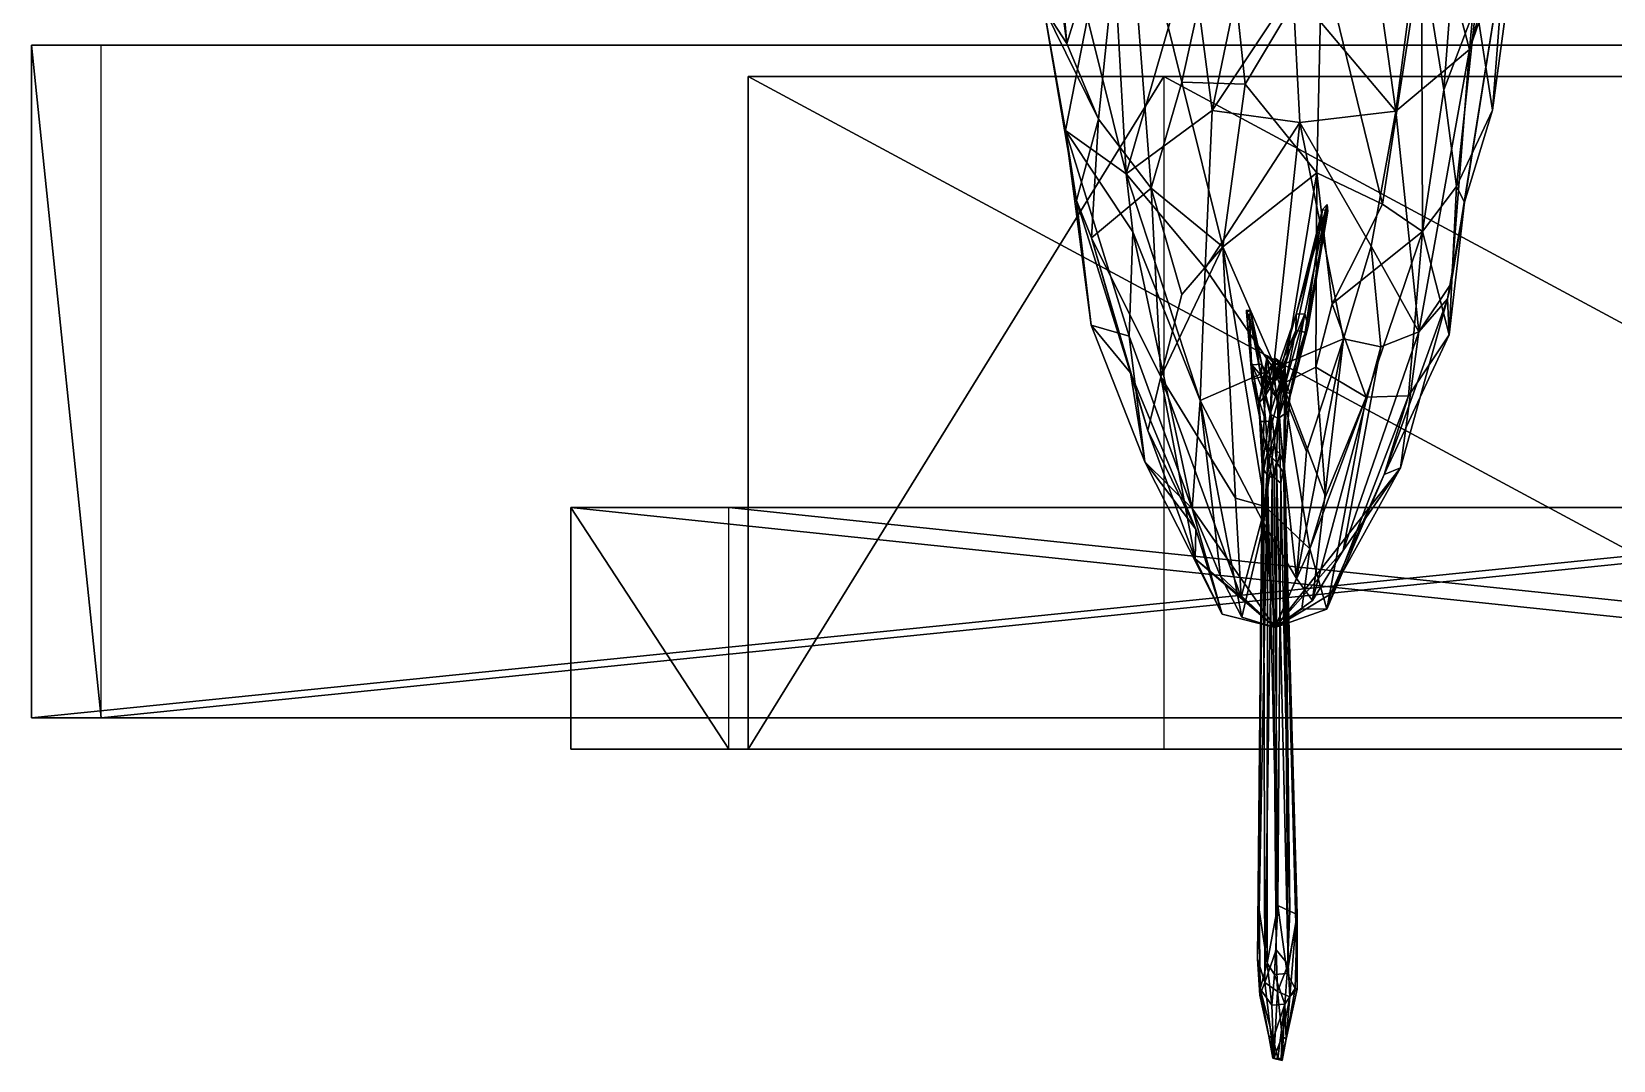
# Model space of a CAD drawing. Extents: x -32.9 to 43.9, y -5.6 to 4.3.
# Drawn here: x 14.844 to 17.373, y -1.884 to -0.239 of the extents above; entities that cross this region are included whole.
import ezdxf

# ---------------------------------------------------------------- set-up
doc = ezdxf.new("R2010")
doc.units = 0
for name, color, linetype in [('Mesh10', 75, 'CONTINUOUS'), ('Mesh18', 75, 'CONTINUOUS'), ('Mesh20', 75, 'CONTINUOUS'), ('Mesh28', 84, 'CONTINUOUS')]:
    doc.layers.add(name, color=color, linetype=linetype)

msp = doc.modelspace()

# ---------------------------------------------------------------- meshes
at = {"layer": 'Mesh10', "color": 75}
mesh = msp.add_polyface(dxfattribs=at)
corners = [(14.955326, -1.336204, -41.41989), (25.568651, -1.336204, -37.551115), (25.457612, -1.336204, -37.246497), (14.844287, -1.336204, -41.115272), (14.955326, -1.336204, -41.41989), (14.844287, -1.336204, -41.115272), (14.844287, -0.260704, -41.115272), (14.955326, -0.260704, -41.41989), (14.844287, -0.260704, -41.115272), (25.457612, -0.260704, -37.246497), (25.568651, -0.260704, -37.551115), (14.955326, -0.260704, -41.41989), (25.568651, -0.260704, -37.551115), (25.457612, -0.260704, -37.246497), (25.457612, -1.336204, -37.246497), (25.568651, -1.336204, -37.551115), (25.568651, -0.260704, -37.551115), (14.955326, -0.260704, -41.41989), (14.955326, -1.336204, -41.41989), (25.568651, -1.336204, -37.551115), (25.457612, -0.260704, -37.246497), (14.844287, -0.260704, -41.115272), (14.844287, -1.336204, -41.115272), (25.457612, -1.336204, -37.246497)]
mesh.append_faces([[corners[k] for k in face] for face in [(2, 1, 3), (0, 3, 1), (5, 4, 6), (7, 6, 4), (8, 11, 10), (10, 9, 8), (13, 12, 14), (15, 14, 12), (17, 16, 18), (19, 18, 16), (22, 21, 20), (23, 22, 20)]], dxfattribs={"color": 75})
at = {"layer": 'Mesh18', "color": 75}
mesh = msp.add_polyface(dxfattribs=at)
corners = [(18.651848, -1.386204, -29.154755), (16.654302, -1.386204, -22.98049), (15.989979, -1.386204, -23.195416), (17.987526, -1.386204, -29.369682), (18.651848, -1.386204, -29.154755), (17.987526, -1.386204, -29.369682), (17.987526, -0.310704, -29.369682), (18.651848, -0.310704, -29.154755), (17.987526, -0.310704, -29.369682), (15.989979, -0.310704, -23.195416), (16.654302, -0.310704, -22.98049), (18.651848, -0.310704, -29.154755), (16.654302, -0.310704, -22.98049), (15.989979, -0.310704, -23.195416), (15.989979, -1.386204, -23.195416), (16.654302, -1.386204, -22.98049), (16.654302, -0.310704, -22.98049), (18.651848, -0.310704, -29.154755), (18.651848, -1.386204, -29.154755), (16.654302, -1.386204, -22.98049), (15.989979, -0.310704, -23.195416), (17.987526, -0.310704, -29.369682), (17.987526, -1.386204, -29.369682), (15.989979, -1.386204, -23.195416)]
mesh.append_faces([[corners[k] for k in face] for face in [(0, 3, 2), (1, 0, 2), (4, 6, 5), (7, 6, 4)]], dxfattribs={"color": 64})
mesh.append_faces([[corners[k] for k in face] for face in [(8, 11, 9), (10, 9, 11), (13, 12, 14), (15, 14, 12), (16, 19, 18), (18, 17, 16), (20, 23, 22), (22, 21, 20)]], dxfattribs={"color": 75})
at = {"layer": 'Mesh20', "color": 75}
mesh = msp.add_polyface(dxfattribs=at)
corners = [(19.651726, -0.999704, -18.268258), (19.400537, -0.999704, -17.49185), (19.400537, -1.386204, -17.49185), (19.651726, -1.386204, -18.268258), (19.651726, -0.999704, -18.268258), (15.959197, -0.999704, -23.100272), (15.959197, -1.386204, -23.100272), (19.651726, -1.386204, -18.268258), (19.400537, -0.999704, -17.49185), (15.70646, -0.999704, -22.31908), (15.70646, -1.386204, -22.31908), (19.400537, -1.386204, -17.49185), (15.70646, -1.386204, -22.31908), (15.959197, -1.386204, -23.100272), (19.651726, -1.386204, -18.268258), (19.400537, -1.386204, -17.49185), (15.70646, -0.999704, -22.31908), (19.400537, -0.999704, -17.49185), (19.651726, -0.999704, -18.268258), (15.959197, -0.999704, -23.100272), (15.959197, -1.386204, -23.100272), (15.70646, -1.386204, -22.31908), (15.70646, -0.999704, -22.31908), (15.959197, -0.999704, -23.100272)]
mesh.append_faces([[corners[k] for k in face] for face in [(1, 0, 2), (3, 2, 0), (6, 5, 7), (4, 7, 5), (10, 9, 11), (8, 11, 9), (12, 14, 13), (15, 14, 12), (16, 19, 18), (18, 17, 16), (21, 20, 22), (23, 22, 20)]], dxfattribs={"color": 75})
at = {"layer": 'Mesh28', "color": 84}
mesh = msp.add_polyface(dxfattribs=at)
corners = [(16.916419, -0.526115, -39.634253), (16.880429, -0.71963, -39.774707), (16.908058, -0.523171, -39.634051), (16.880034, -0.690126, -39.788028), (16.885068, -0.710254, -39.78386), (16.915569, -0.515505, -39.640148), (16.916419, -0.526115, -39.634253), (16.885068, -0.710254, -39.78386), (16.880429, -0.71963, -39.774707), (16.915569, -0.515505, -39.640148), (16.885068, -0.710254, -39.78386), (16.916419, -0.526115, -39.634253), (16.880034, -0.690126, -39.788028), (16.915569, -0.515505, -39.640148), (16.866056, -0.690694, -39.782495), (16.880429, -0.71963, -39.774707), (16.865405, -0.716791, -39.777029), (16.908058, -0.523171, -39.634051), (16.866056, -0.690694, -39.782495), (16.915569, -0.515505, -39.640148), (16.908058, -0.523171, -39.634051), (16.908058, -0.523171, -39.634051), (16.915569, -0.515505, -39.640148), (16.916419, -0.526115, -39.634253), (17.122264, -0.486868, -40.075093), (17.153827, -0.196381, -40.102374), (17.10226, -0.331979, -40.138393), (17.10226, -0.331979, -40.138393), (17.153827, -0.196381, -40.102374), (17.126529, -0.010665, -40.156247), (17.122264, -0.486868, -40.075093), (17.180079, -0.364321, -39.981188), (17.153827, -0.196381, -40.102374), (16.941533, -0.730031, -39.702877), (16.985824, -0.581859, -39.658388), (17.00161, -0.742885, -39.707918), (17.108203, -0.666338, -39.908053), (17.062106, -0.718879, -39.796216), (17.113863, -0.641551, -39.834765), (17.142978, -0.267757, -39.737828), (17.19154, -0.090568, -39.769229), (17.200209, -0.101645, -39.827623), (17.19154, -0.090568, -39.769229), (17.222508, 0.142374, -39.814186), (17.200209, -0.101645, -39.827623), (17.108203, -0.666338, -39.908053), (17.113863, -0.641551, -39.834765), (17.13514, -0.511515, -39.922969), (17.113863, -0.641551, -39.834765), (17.200209, -0.101645, -39.827623), (17.13514, -0.511515, -39.922969), (17.113863, -0.641551, -39.834765), (17.142978, -0.267757, -39.737828), (17.200209, -0.101645, -39.827623), (17.110687, -0.723625, -40.002222), (17.108203, -0.666338, -39.908053), (17.13514, -0.511515, -39.922969), (17.13514, -0.511515, -39.922969), (17.200209, -0.101645, -39.827623), (17.180079, -0.364321, -39.981188), (17.142978, -0.267757, -39.737828), (17.188539, 0.216904, -39.714571), (17.19154, -0.090568, -39.769229), (17.142978, -0.267757, -39.737828), (17.073036, -0.002109, -39.635122), (17.188539, 0.216904, -39.714571), (16.985824, -0.581859, -39.658388), (16.872114, -0.384547, -39.57627), (17.025169, -0.366321, -39.664293), (16.941533, -0.730031, -39.702877), (16.872114, -0.384547, -39.57627), (16.985824, -0.581859, -39.658388), (17.025169, -0.366321, -39.664293), (17.073036, -0.002109, -39.635122), (17.142978, -0.267757, -39.737828), (16.860635, -0.170427, -39.551172), (16.818097, 0.052038, -39.514938), (16.97788, -0.027836, -39.579034), (16.82977, -0.777545, -39.673283), (16.872114, -0.384547, -39.57627), (16.941533, -0.730031, -39.702877), (16.906948, -0.117418, -40.315423), (17.066332, -0.109198, -40.247315), (17.000564, 0.120363, -40.30554), (16.897336, -0.775684, -40.162363), (16.923406, -0.674389, -40.213582), (16.898934, -0.464946, -40.239866), (16.923406, -0.674389, -40.213582), (17.004296, -0.51472, -40.221444), (16.898934, -0.464946, -40.239866), (17.066332, -0.109198, -40.247315), (17.126529, -0.010665, -40.156247), (17.109612, 0.147945, -40.231825), (17.067816, -0.5585, -40.131211), (17.122264, -0.486868, -40.075093), (17.10226, -0.331979, -40.138393), (17.13514, -0.511515, -39.922969), (17.180079, -0.364321, -39.981188), (17.122264, -0.486868, -40.075093), (17.067816, -0.5585, -40.131211), (17.066332, -0.109198, -40.247315), (17.004296, -0.51472, -40.221444), (17.10226, -0.331979, -40.138393), (17.126529, -0.010665, -40.156247), (17.066332, -0.109198, -40.247315), (17.180079, -0.364321, -39.981188), (17.233953, 0.034078, -40.051118), (17.153827, -0.196381, -40.102374), (16.906948, -0.117418, -40.315423), (16.898934, -0.464946, -40.239866), (17.004296, -0.51472, -40.221444), (17.004296, -0.51472, -40.221444), (17.066332, -0.109198, -40.247315), (16.906948, -0.117418, -40.315423), (17.025169, -0.366321, -39.664293), (16.97788, -0.027836, -39.579034), (17.073036, -0.002109, -39.635122), (17.062106, -0.718879, -39.796216), (17.142978, -0.267757, -39.737828), (17.113863, -0.641551, -39.834765), (17.200209, -0.101645, -39.827623), (17.233953, 0.034078, -40.051118), (17.180079, -0.364321, -39.981188), (17.062106, -0.718879, -39.796216), (17.00161, -0.742885, -39.707918), (16.985824, -0.581859, -39.658388), (16.985824, -0.581859, -39.658388), (17.025169, -0.366321, -39.664293), (17.062106, -0.718879, -39.796216), (17.025169, -0.366321, -39.664293), (17.142978, -0.267757, -39.737828), (17.062106, -0.718879, -39.796216), (16.860635, -0.170427, -39.551172), (17.025169, -0.366321, -39.664293), (16.872114, -0.384547, -39.57627), (16.860635, -0.170427, -39.551172), (16.97788, -0.027836, -39.579034), (17.025169, -0.366321, -39.664293), (16.844256, -0.802073, -40.174847), (16.897336, -0.775684, -40.162363), (16.898934, -0.464946, -40.239866), (17.067816, -0.5585, -40.131211), (17.045553, -0.821335, -40.079824), (17.110687, -0.723625, -40.002222), (17.110687, -0.723625, -40.002222), (17.122264, -0.486868, -40.075093), (17.067816, -0.5585, -40.131211), (17.153827, -0.196381, -40.102374), (17.233953, 0.034078, -40.051118), (17.126529, -0.010665, -40.156247), (17.110687, -0.723625, -40.002222), (17.13514, -0.511515, -39.922969), (17.122264, -0.486868, -40.075093), (17.067816, -0.5585, -40.131211), (17.004296, -0.51472, -40.221444), (16.923406, -0.674389, -40.213582), (17.10226, -0.331979, -40.138393), (17.066332, -0.109198, -40.247315), (17.067816, -0.5585, -40.131211), (17.067816, -0.5585, -40.131211), (16.923406, -0.674389, -40.213582), (16.978034, -0.82353, -40.11467), (17.045553, -0.821335, -40.079824), (17.067816, -0.5585, -40.131211), (16.978034, -0.82353, -40.11467)]
mesh.append_faces([[corners[k] for k in face] for face in [(0, 1, 2), (3, 4, 5), (6, 7, 8), (9, 10, 11), (12, 13, 14), (15, 16, 17), (18, 19, 20), (21, 22, 23)]], dxfattribs={"color": 24})
mesh.append_faces([[corners[k] for k in face] for face in [(24, 25, 26), (27, 28, 29), (30, 31, 32), (33, 34, 35), (36, 37, 38), (39, 40, 41), (42, 43, 44), (45, 46, 47), (48, 49, 50), (51, 52, 53), (54, 55, 56), (57, 58, 59), (60, 61, 62), (63, 64, 65), (66, 67, 68), (69, 70, 71), (72, 73, 74), (75, 76, 77), (78, 79, 80), (81, 82, 83), (84, 85, 86), (87, 88, 89), (90, 91, 92), (93, 94, 95), (96, 97, 98), (99, 100, 101), (102, 103, 104), (105, 106, 107), (108, 109, 110), (111, 112, 113), (114, 115, 116), (117, 118, 119), (120, 121, 122), (123, 124, 125), (126, 127, 128), (129, 130, 131), (132, 133, 134), (135, 136, 137), (138, 139, 140), (141, 142, 143), (144, 145, 146), (147, 148, 149), (150, 151, 152), (153, 154, 155), (156, 157, 158), (159, 160, 161), (162, 163, 164)]], dxfattribs={"color": 84})
mesh = msp.add_polyface(dxfattribs=at)
corners = [(16.786808, -0.684202, -40.100039), (16.795038, -0.771804, -40.045104), (16.786744, -0.687425, -40.105137), (16.837978, -0.790192, -39.909841), (16.880034, -0.690126, -39.788028), (16.866056, -0.690694, -39.782495), (16.793149, -0.684922, -40.101758), (16.786808, -0.684202, -40.100039), (16.786744, -0.687425, -40.105137), (16.791524, -0.694625, -40.105014), (16.793149, -0.684922, -40.101758), (16.786744, -0.687425, -40.105137), (16.865405, -0.716791, -39.777029), (16.866056, -0.690694, -39.782495), (16.908058, -0.523171, -39.634051), (16.793149, -0.684922, -40.101758), (16.791524, -0.694625, -40.105014), (16.810037, -0.790887, -40.057335), (16.795892, -0.7951, -40.054529), (16.791524, -0.694625, -40.105014), (16.786744, -0.687425, -40.105137), (16.811322, -0.770758, -40.043388), (16.786808, -0.684202, -40.100039), (16.793149, -0.684922, -40.101758), (16.866056, -0.690694, -39.782495), (16.865405, -0.716791, -39.777029), (16.826597, -0.80534, -39.911826), (16.784688, -0.323095, -40.260514), (16.898934, -0.464946, -40.239866), (16.906948, -0.117418, -40.315423), (16.634272, -0.489102, -40.185625), (16.682985, -0.319859, -40.243191), (16.593031, 0.044589, -40.237683), (16.682985, -0.319859, -40.243191), (16.784688, -0.323095, -40.260514), (16.751216, -0.008811, -40.349409), (16.748907, -0.582939, -40.2311), (16.784688, -0.323095, -40.260514), (16.682985, -0.319859, -40.243191), (16.462448, -0.201471, -39.931002), (16.499505, -0.257764, -40.127663), (16.451885, 0.100552, -40.08307), (16.594084, -0.466625, -39.668536), (16.497119, -0.39695, -39.851781), (16.53254, -0.21727, -39.744569), (16.731746, -0.365145, -39.618808), (16.698045, -0.10599, -39.565934), (16.818097, 0.052038, -39.514938), (16.594084, -0.466625, -39.668536), (16.731746, -0.365145, -39.618808), (16.720773, -0.617221, -39.64787), (16.720773, -0.617221, -39.64787), (16.731746, -0.365145, -39.618808), (16.872114, -0.384547, -39.57627), (16.731746, -0.365145, -39.618808), (16.818097, 0.052038, -39.514938), (16.860635, -0.170427, -39.551172), (16.872114, -0.384547, -39.57627), (16.731746, -0.365145, -39.618808), (16.860635, -0.170427, -39.551172), (16.712566, -0.828859, -39.716525), (16.594084, -0.466625, -39.668536), (16.720773, -0.617221, -39.64787), (16.594084, -0.466625, -39.668536), (16.53254, -0.21727, -39.744569), (16.565413, 0.049996, -39.62445), (16.601161, -0.784657, -39.974066), (16.538674, -0.568686, -40.049708), (16.515045, -0.508757, -39.944007), (16.53821, -0.708345, -39.89072), (16.601161, -0.784657, -39.974066), (16.515045, -0.508757, -39.944007), (16.462448, -0.201471, -39.931002), (16.423369, 0.045493, -39.802903), (16.53254, -0.21727, -39.744569), (16.649675, -0.791092, -40.097292), (16.634272, -0.489102, -40.185625), (16.538674, -0.568686, -40.049708), (16.634272, -0.489102, -40.185625), (16.550236, -0.378753, -40.100698), (16.538674, -0.568686, -40.049708), (16.649675, -0.791092, -40.097292), (16.683068, -0.659457, -40.131223), (16.634272, -0.489102, -40.185625), (16.906948, -0.117418, -40.315423), (16.886688, 0.143263, -40.316581), (16.751216, -0.008811, -40.349409), (16.898934, -0.464946, -40.239866), (16.784688, -0.323095, -40.260514), (16.748907, -0.582939, -40.2311), (16.784688, -0.323095, -40.260514), (16.906948, -0.117418, -40.315423), (16.751216, -0.008811, -40.349409), (16.748907, -0.582939, -40.2311), (16.683068, -0.659457, -40.131223), (16.649675, -0.791092, -40.097292), (16.682985, -0.319859, -40.243191), (16.751216, -0.008811, -40.349409), (16.593031, 0.044589, -40.237683), (16.550236, -0.378753, -40.100698), (16.499505, -0.257764, -40.127663), (16.462448, -0.201471, -39.931002), (16.465222, 0.136196, -40.14442), (16.451885, 0.100552, -40.08307), (16.499505, -0.257764, -40.127663), (16.720773, -0.617221, -39.64787), (16.872114, -0.384547, -39.57627), (16.82977, -0.777545, -39.673283), (16.599118, -0.725955, -39.845846), (16.53821, -0.708345, -39.89072), (16.497119, -0.39695, -39.851781), (16.497119, -0.39695, -39.851781), (16.60483, -0.559345, -39.771965), (16.599118, -0.725955, -39.845846), (16.497119, -0.39695, -39.851781), (16.594084, -0.466625, -39.668536), (16.60483, -0.559345, -39.771965), (16.698045, -0.10599, -39.565934), (16.594084, -0.466625, -39.668536), (16.565413, 0.049996, -39.62445), (16.565413, 0.049996, -39.62445), (16.616407, 0.084, -39.575803), (16.698045, -0.10599, -39.565934), (16.60483, -0.559345, -39.771965), (16.594084, -0.466625, -39.668536), (16.712566, -0.828859, -39.716525), (16.594084, -0.466625, -39.668536), (16.698045, -0.10599, -39.565934), (16.731746, -0.365145, -39.618808), (16.515045, -0.508757, -39.944007), (16.538674, -0.568686, -40.049708), (16.550236, -0.378753, -40.100698), (16.550236, -0.378753, -40.100698), (16.462448, -0.201471, -39.931002), (16.515045, -0.508757, -39.944007), (16.515045, -0.508757, -39.944007), (16.497119, -0.39695, -39.851781), (16.53821, -0.708345, -39.89072), (16.462448, -0.201471, -39.931002), (16.497119, -0.39695, -39.851781), (16.515045, -0.508757, -39.944007), (16.462448, -0.201471, -39.931002), (16.53254, -0.21727, -39.744569), (16.497119, -0.39695, -39.851781), (16.451885, 0.100552, -40.08307), (16.423369, 0.045493, -39.802903), (16.462448, -0.201471, -39.931002), (16.634272, -0.489102, -40.185625), (16.683068, -0.659457, -40.131223), (16.748907, -0.582939, -40.2311), (16.748907, -0.582939, -40.2311), (16.682985, -0.319859, -40.243191), (16.634272, -0.489102, -40.185625), (16.550236, -0.378753, -40.100698), (16.634272, -0.489102, -40.185625), (16.593031, 0.044589, -40.237683), (16.593031, 0.044589, -40.237683), (16.499505, -0.257764, -40.127663), (16.550236, -0.378753, -40.100698), (16.499505, -0.257764, -40.127663), (16.593031, 0.044589, -40.237683), (16.465222, 0.136196, -40.14442), (16.898934, -0.464946, -40.239866), (16.748907, -0.582939, -40.2311), (16.844256, -0.802073, -40.174847)]
mesh.append_faces([[corners[k] for k in face] for face in [(0, 1, 2), (3, 4, 5), (6, 7, 8), (9, 10, 11), (12, 13, 14), (15, 16, 17), (18, 19, 20), (21, 22, 23), (24, 25, 26)]], dxfattribs={"color": 24})
mesh.append_faces([[corners[k] for k in face] for face in [(27, 28, 29), (30, 31, 32), (33, 34, 35), (36, 37, 38), (39, 40, 41), (42, 43, 44), (45, 46, 47), (48, 49, 50), (51, 52, 53), (54, 55, 56), (57, 58, 59), (60, 61, 62), (63, 64, 65), (66, 67, 68), (69, 70, 71), (72, 73, 74), (75, 76, 77), (78, 79, 80), (81, 82, 83), (84, 85, 86), (87, 88, 89), (90, 91, 92), (93, 94, 95), (96, 97, 98), (99, 100, 101), (102, 103, 104), (105, 106, 107), (108, 109, 110), (111, 112, 113), (114, 115, 116), (117, 118, 119), (120, 121, 122), (123, 124, 125), (126, 127, 128), (129, 130, 131), (132, 133, 134), (135, 136, 137), (138, 139, 140), (141, 142, 143), (144, 145, 146), (147, 148, 149), (150, 151, 152), (153, 154, 155), (156, 157, 158), (159, 160, 161), (162, 163, 164)]], dxfattribs={"color": 84})
mesh = msp.add_polyface(dxfattribs=at)
corners = [(16.812422, -0.810166, -39.978925), (16.817946, -0.788464, -39.963355), (16.813208, -0.795952, -39.954986), (16.826597, -0.80534, -39.911826), (16.816183, -0.821438, -39.933431), (16.823871, -0.793534, -39.927727), (16.811556, -0.933589, -39.946118), (16.816183, -0.821438, -39.933431), (16.824547, -0.850434, -39.917562), (16.811556, -0.933589, -39.946118), (16.808871, -0.862444, -39.984131), (16.806355, -0.833305, -39.976232), (16.813208, -0.795952, -39.954986), (16.806355, -0.833305, -39.976232), (16.812422, -0.810166, -39.978925), (16.823871, -0.793534, -39.927727), (16.819683, -0.756772, -39.936595), (16.829632, -0.769158, -39.930353), (16.791524, -0.694625, -40.105014), (16.795892, -0.7951, -40.054529), (16.810037, -0.790887, -40.057335), (16.793149, -0.684922, -40.101758), (16.810037, -0.790887, -40.057335), (16.811322, -0.770758, -40.043388), (16.827587, -0.807073, -40.001427), (16.830954, -0.798157, -39.977826), (16.821012, -0.801455, -39.992583), (16.795892, -0.7951, -40.054529), (16.817717, -0.862202, -39.994027), (16.810037, -0.790887, -40.057335), (16.808871, -0.862444, -39.984131), (16.817717, -0.862202, -39.994027), (16.795892, -0.7951, -40.054529), (16.806355, -0.833305, -39.976232), (16.795892, -0.7951, -40.054529), (16.795038, -0.771804, -40.045104), (16.812422, -0.810166, -39.978925), (16.806355, -0.833305, -39.976232), (16.795038, -0.771804, -40.045104), (16.821012, -0.801455, -39.992583), (16.795038, -0.771804, -40.045104), (16.811322, -0.770758, -40.043388), (16.811556, -0.933589, -39.946118), (16.806355, -0.833305, -39.976232), (16.816183, -0.821438, -39.933431), (16.813208, -0.795952, -39.954986), (16.816183, -0.821438, -39.933431), (16.806355, -0.833305, -39.976232), (16.808871, -0.862444, -39.984131), (16.81951, -0.912299, -39.975659), (16.817717, -0.862202, -39.994027), (16.816183, -0.821438, -39.933431), (16.819683, -0.756772, -39.936595), (16.823871, -0.793534, -39.927727), (16.811322, -0.770758, -40.043388), (16.795038, -0.771804, -40.045104), (16.786808, -0.684202, -40.100039), (16.795038, -0.771804, -40.045104), (16.795892, -0.7951, -40.054529), (16.786744, -0.687425, -40.105137), (16.837389, -0.827788, -39.981916), (16.827587, -0.807073, -40.001427), (16.810037, -0.790887, -40.057335), (16.817717, -0.862202, -39.994027), (16.828104, -0.861691, -39.990402), (16.810037, -0.790887, -40.057335), (16.812422, -0.810166, -39.978925), (16.795038, -0.771804, -40.045104), (16.821012, -0.801455, -39.992583), (16.808871, -0.862444, -39.984131), (16.795892, -0.7951, -40.054529), (16.806355, -0.833305, -39.976232), (16.810037, -0.790887, -40.057335), (16.827587, -0.807073, -40.001427), (16.811322, -0.770758, -40.043388), (16.826597, -0.80534, -39.911826), (16.824547, -0.850434, -39.917562), (16.816183, -0.821438, -39.933431), (16.811556, -0.933589, -39.946118), (16.824547, -0.850434, -39.917562), (16.826149, -0.90116, -39.927153), (16.812422, -0.810166, -39.978925), (16.830954, -0.798157, -39.977826), (16.817946, -0.788464, -39.963355), (16.811556, -0.933589, -39.946118), (16.826149, -0.90116, -39.927153), (16.820229, -0.949016, -39.934809), (16.834677, -0.927322, -39.971925), (16.81951, -0.912299, -39.975659), (16.82767, -0.952478, -39.970905), (16.81951, -0.912299, -39.975659), (16.808871, -0.862444, -39.984131), (16.813685, -0.941559, -39.96415), (16.811556, -0.933589, -39.946118), (16.813685, -0.941559, -39.96415), (16.808871, -0.862444, -39.984131), (16.819683, -0.756772, -39.936595), (16.816183, -0.821438, -39.933431), (16.813208, -0.795952, -39.954986), (16.829632, -0.769158, -39.930353), (16.819683, -0.756772, -39.936595), (16.813208, -0.795952, -39.954986), (16.83318, -0.761412, -39.965821), (16.829632, -0.769158, -39.930353), (16.813208, -0.795952, -39.954986), (16.83318, -0.761412, -39.965821), (16.813208, -0.795952, -39.954986), (16.817946, -0.788464, -39.963355), (16.837389, -0.827788, -39.981916), (16.810037, -0.790887, -40.057335), (16.828104, -0.861691, -39.990402), (16.812422, -0.810166, -39.978925), (16.821012, -0.801455, -39.992583), (16.830954, -0.798157, -39.977826), (16.828104, -0.861691, -39.990402), (16.817717, -0.862202, -39.994027), (16.81951, -0.912299, -39.975659), (16.811322, -0.770758, -40.043388), (16.827587, -0.807073, -40.001427), (16.821012, -0.801455, -39.992583), (16.705507, -1.034408, -39.930873), (16.62879, -0.876696, -40.021262), (16.601161, -0.784657, -39.974066), (16.699618, -1.001639, -39.869794), (16.624149, -0.926892, -39.924773), (16.599118, -0.725955, -39.845846), (16.624149, -0.926892, -39.924773), (16.53821, -0.708345, -39.89072), (16.599118, -0.725955, -39.845846), (16.624149, -0.926892, -39.924773), (16.601161, -0.784657, -39.974066), (16.53821, -0.708345, -39.89072), (16.705507, -1.034408, -39.930873), (16.601161, -0.784657, -39.974066), (16.624149, -0.926892, -39.924773), (16.768784, -0.98483, -40.11446), (16.748907, -0.582939, -40.2311), (16.649675, -0.791092, -40.097292), (16.62879, -0.876696, -40.021262), (16.538674, -0.568686, -40.049708), (16.601161, -0.784657, -39.974066), (16.599118, -0.725955, -39.845846), (16.60483, -0.559345, -39.771965), (16.699618, -1.001639, -39.869794), (16.814238, -1.025354, -39.79752), (16.712566, -0.828859, -39.716525), (16.82977, -0.777545, -39.673283), (16.712566, -0.828859, -39.716525), (16.720773, -0.617221, -39.64787), (16.82977, -0.777545, -39.673283), (16.699618, -1.001639, -39.869794), (16.60483, -0.559345, -39.771965), (16.712566, -0.828859, -39.716525), (16.649675, -0.791092, -40.097292), (16.62879, -0.876696, -40.021262), (16.704582, -1.081731, -39.988178), (16.649675, -0.791092, -40.097292), (16.538674, -0.568686, -40.049708), (16.62879, -0.876696, -40.021262), (16.748907, -0.582939, -40.2311), (16.768784, -0.98483, -40.11446), (16.816182, -0.998083, -40.093266), (16.816182, -0.998083, -40.093266), (16.844256, -0.802073, -40.174847), (16.748907, -0.582939, -40.2311)]
mesh.append_faces([[corners[k] for k in face] for face in [(0, 1, 2), (3, 4, 5), (6, 7, 8), (9, 10, 11), (12, 13, 14), (15, 16, 17), (18, 19, 20), (21, 22, 23), (24, 25, 26), (27, 28, 29), (30, 31, 32), (33, 34, 35), (36, 37, 38), (39, 40, 41), (42, 43, 44), (45, 46, 47), (48, 49, 50), (51, 52, 53), (54, 55, 56), (57, 58, 59), (60, 61, 62), (63, 64, 65), (66, 67, 68), (69, 70, 71), (72, 73, 74), (75, 76, 77), (78, 79, 80), (81, 82, 83), (84, 85, 86), (87, 88, 89), (90, 91, 92), (93, 94, 95), (96, 97, 98), (99, 100, 101), (102, 103, 104), (105, 106, 107), (108, 109, 110), (111, 112, 113), (114, 115, 116), (117, 118, 119)]], dxfattribs={"color": 24})
mesh.append_faces([[corners[k] for k in face] for face in [(120, 121, 122), (123, 124, 125), (126, 127, 128), (129, 130, 131), (132, 133, 134), (135, 136, 137), (138, 139, 140), (141, 142, 143), (144, 145, 146), (147, 148, 149), (150, 151, 152), (153, 154, 155), (156, 157, 158), (159, 160, 161), (162, 163, 164)]], dxfattribs={"color": 84})
mesh = msp.add_polyface(dxfattribs=at)
corners = [(16.848133, -0.772577, -39.945291), (16.84259, -0.778128, -39.962075), (16.837389, -0.827788, -39.981916), (16.828104, -0.861691, -39.990402), (16.834677, -0.927322, -39.971925), (16.837389, -0.827788, -39.981916), (16.848133, -0.772577, -39.945291), (16.837389, -0.827788, -39.981916), (16.846386, -0.945097, -39.959149), (16.830954, -0.798157, -39.977826), (16.84259, -0.778128, -39.962075), (16.83318, -0.761412, -39.965821), (16.849319, -0.799693, -39.919521), (16.856456, -0.817531, -39.912267), (16.880034, -0.690126, -39.788028), (16.865405, -0.716791, -39.777029), (16.837696, -0.857632, -39.911269), (16.824547, -0.850434, -39.917562), (16.837389, -0.827788, -39.981916), (16.84259, -0.778128, -39.962075), (16.830954, -0.798157, -39.977826), (16.846386, -0.945097, -39.959149), (16.856456, -0.817531, -39.912267), (16.850694, -0.815869, -39.937938), (16.846386, -0.945097, -39.959149), (16.850694, -0.815869, -39.937938), (16.848133, -0.772577, -39.945291), (16.834677, -0.927322, -39.971925), (16.846386, -0.945097, -39.959149), (16.837389, -0.827788, -39.981916), (16.837696, -0.857632, -39.911269), (16.826149, -0.90116, -39.927153), (16.824547, -0.850434, -39.917562), (16.839727, -0.913796, -39.930289), (16.830584, -0.952102, -39.932546), (16.826149, -0.90116, -39.927153), (16.835364, -0.790884, -39.924763), (16.841961, -0.774319, -39.934113), (16.844704, -0.793952, -39.931378), (16.830954, -0.798157, -39.977826), (16.83318, -0.761412, -39.965821), (16.817946, -0.788464, -39.963355), (16.850694, -0.815869, -39.937938), (16.849319, -0.799693, -39.919521), (16.844704, -0.793952, -39.931378), (16.835364, -0.790884, -39.924763), (16.837978, -0.790192, -39.909841), (16.826597, -0.80534, -39.911826), (16.856456, -0.817531, -39.912267), (16.849319, -0.799693, -39.919521), (16.850694, -0.815869, -39.937938), (16.837978, -0.790192, -39.909841), (16.849319, -0.799693, -39.919521), (16.880034, -0.690126, -39.788028), (16.880429, -0.71963, -39.774707), (16.837696, -0.857632, -39.911269), (16.865405, -0.716791, -39.777029), (16.837696, -0.857632, -39.911269), (16.880429, -0.71963, -39.774707), (16.849376, -0.848446, -39.911769), (16.826597, -0.80534, -39.911826), (16.865405, -0.716791, -39.777029), (16.824547, -0.850434, -39.917562), (16.837978, -0.790192, -39.909841), (16.866056, -0.690694, -39.782495), (16.826597, -0.80534, -39.911826), (16.856456, -0.817531, -39.912267), (16.885068, -0.710254, -39.78386), (16.880034, -0.690126, -39.788028), (16.839727, -0.913796, -39.930289), (16.826149, -0.90116, -39.927153), (16.837696, -0.857632, -39.911269), (16.829632, -0.769158, -39.930353), (16.835364, -0.790884, -39.924763), (16.823871, -0.793534, -39.927727), (16.829632, -0.769158, -39.930353), (16.841961, -0.774319, -39.934113), (16.835364, -0.790884, -39.924763), (16.848133, -0.772577, -39.945291), (16.841961, -0.774319, -39.934113), (16.829632, -0.769158, -39.930353), (16.83318, -0.761412, -39.965821), (16.84259, -0.778128, -39.962075), (16.848133, -0.772577, -39.945291), (16.83318, -0.761412, -39.965821), (16.848133, -0.772577, -39.945291), (16.829632, -0.769158, -39.930353), (16.849319, -0.799693, -39.919521), (16.835364, -0.790884, -39.924763), (16.844704, -0.793952, -39.931378), (16.849319, -0.799693, -39.919521), (16.837978, -0.790192, -39.909841), (16.835364, -0.790884, -39.924763), (16.826597, -0.80534, -39.911826), (16.823871, -0.793534, -39.927727), (16.835364, -0.790884, -39.924763), (16.830954, -0.798157, -39.977826), (16.827587, -0.807073, -40.001427), (16.837389, -0.827788, -39.981916), (16.847168, -0.93257, -39.943436), (16.839727, -0.913796, -39.930289), (16.837696, -0.857632, -39.911269), (16.837696, -0.857632, -39.911269), (16.849376, -0.848446, -39.911769), (16.847168, -0.93257, -39.943436), (16.81951, -0.912299, -39.975659), (16.834677, -0.927322, -39.971925), (16.828104, -0.861691, -39.990402), (16.848133, -0.772577, -39.945291), (16.850694, -0.815869, -39.937938), (16.844704, -0.793952, -39.931378), (16.844704, -0.793952, -39.931378), (16.841961, -0.774319, -39.934113), (16.848133, -0.772577, -39.945291), (16.849376, -0.848446, -39.911769), (16.880429, -0.71963, -39.774707), (16.885068, -0.710254, -39.78386), (16.885068, -0.710254, -39.78386), (16.856456, -0.817531, -39.912267), (16.849376, -0.848446, -39.911769), (16.846386, -0.945097, -39.959149), (16.847168, -0.93257, -39.943436), (16.849376, -0.848446, -39.911769), (16.849376, -0.848446, -39.911769), (16.856456, -0.817531, -39.912267), (16.846386, -0.945097, -39.959149), (16.978034, -0.82353, -40.11467), (16.923406, -0.674389, -40.213582), (16.897336, -0.775684, -40.162363), (17.032837, -0.936557, -39.889613), (17.062106, -0.718879, -39.796216), (17.108203, -0.666338, -39.908053), (17.032837, -0.936557, -39.889613), (17.108203, -0.666338, -39.908053), (17.00653, -0.947032, -39.973537), (16.941295, -1.068444, -39.851854), (17.00161, -0.742885, -39.707918), (17.062106, -0.718879, -39.796216), (16.882484, -0.910514, -39.736545), (16.82977, -0.777545, -39.673283), (16.941533, -0.730031, -39.702877), (17.00653, -0.947032, -39.973537), (17.110687, -0.723625, -40.002222), (17.045553, -0.821335, -40.079824), (16.913092, -0.98206, -40.10796), (16.897336, -0.775684, -40.162363), (16.844256, -0.802073, -40.174847), (16.978034, -0.82353, -40.11467), (16.897336, -0.775684, -40.162363), (16.913092, -0.98206, -40.10796), (16.941533, -0.730031, -39.702877), (17.00161, -0.742885, -39.707918), (16.892009, -1.148801, -39.869975), (16.941295, -1.068444, -39.851854), (17.062106, -0.718879, -39.796216), (17.032837, -0.936557, -39.889613), (17.108203, -0.666338, -39.908053), (17.110687, -0.723625, -40.002222), (17.00653, -0.947032, -39.973537), (16.882484, -0.910514, -39.736545), (16.941533, -0.730031, -39.702877), (16.866467, -1.113686, -39.801474), (16.82977, -0.777545, -39.673283), (16.882484, -0.910514, -39.736545), (16.866467, -1.113686, -39.801474)]
mesh.append_faces([[corners[k] for k in face] for face in [(0, 1, 2), (3, 4, 5), (6, 7, 8), (9, 10, 11), (12, 13, 14), (15, 16, 17), (18, 19, 20), (21, 22, 23), (24, 25, 26), (27, 28, 29), (30, 31, 32), (33, 34, 35), (36, 37, 38), (39, 40, 41), (42, 43, 44), (45, 46, 47), (48, 49, 50), (51, 52, 53), (54, 55, 56), (57, 58, 59), (60, 61, 62), (63, 64, 65), (66, 67, 68), (69, 70, 71), (72, 73, 74), (75, 76, 77), (78, 79, 80), (81, 82, 83), (84, 85, 86), (87, 88, 89), (90, 91, 92), (93, 94, 95), (96, 97, 98), (99, 100, 101), (102, 103, 104), (105, 106, 107), (108, 109, 110), (111, 112, 113), (114, 115, 116), (117, 118, 119), (120, 121, 122), (123, 124, 125)]], dxfattribs={"color": 24})
mesh.append_faces([[corners[k] for k in face] for face in [(126, 127, 128), (129, 130, 131), (132, 133, 134), (135, 136, 137), (138, 139, 140), (141, 142, 143), (144, 145, 146), (147, 148, 149), (150, 151, 152), (153, 154, 155), (156, 157, 158), (159, 160, 161), (162, 163, 164)]], dxfattribs={"color": 84})
mesh = msp.add_polyface(dxfattribs=at)
corners = [(16.815857, -1.75952, -39.950016), (16.82767, -0.952478, -39.970905), (16.813685, -0.941559, -39.96415), (16.811556, -0.933589, -39.946118), (16.804225, -1.721433, -39.939035), (16.813685, -0.941559, -39.96415), (16.82767, -0.952478, -39.970905), (16.833804, -1.706938, -39.95954), (16.834677, -0.927322, -39.971925), (16.853349, -1.730761, -39.954861), (16.846386, -0.945097, -39.959149), (16.834677, -0.927322, -39.971925), (16.855888, -1.645534, -39.901265), (16.836906, -1.636459, -39.894511), (16.841489, -0.960906, -39.936494), (16.86785, -1.650958, -39.915344), (16.855888, -1.645534, -39.901265), (16.847168, -0.93257, -39.943436), (16.830584, -0.952102, -39.932546), (16.836906, -1.636459, -39.894511), (16.820229, -0.949016, -39.934809), (16.806675, -1.643103, -39.911258), (16.811556, -0.933589, -39.946118), (16.820229, -0.949016, -39.934809), (16.846386, -0.945097, -39.959149), (16.86785, -1.650958, -39.915344), (16.847168, -0.93257, -39.943436), (16.855888, -1.645534, -39.901265), (16.841489, -0.960906, -39.936494), (16.847168, -0.93257, -39.943436), (16.836906, -1.636459, -39.894511), (16.830584, -0.952102, -39.932546), (16.841489, -0.960906, -39.936494), (16.826149, -0.90116, -39.927153), (16.830584, -0.952102, -39.932546), (16.820229, -0.949016, -39.934809), (16.839727, -0.913796, -39.930289), (16.847168, -0.93257, -39.943436), (16.841489, -0.960906, -39.936494), (16.82767, -0.952478, -39.970905), (16.81951, -0.912299, -39.975659), (16.813685, -0.941559, -39.96415), (16.830584, -0.952102, -39.932546), (16.839727, -0.913796, -39.930289), (16.841489, -0.960906, -39.936494), (16.941295, -1.068444, -39.851854), (16.832288, -1.191754, -39.924927), (16.892009, -1.148801, -39.869975), (16.744944, -1.109892, -39.859638), (16.779172, -1.175303, -39.854085), (16.832288, -1.191754, -39.924927), (16.832288, -1.191754, -39.924927), (17.032837, -0.936557, -39.889613), (16.920643, -1.138465, -39.932174), (16.832288, -1.191754, -39.924927), (16.941295, -1.068444, -39.851854), (17.032837, -0.936557, -39.889613), (16.914783, -1.162389, -39.962925), (16.920643, -1.138465, -39.932174), (17.00653, -0.947032, -39.973537), (16.866467, -1.113686, -39.801474), (16.941533, -0.730031, -39.702877), (16.892009, -1.148801, -39.869975), (16.892009, -1.148801, -39.869975), (17.00161, -0.742885, -39.707918), (16.941295, -1.068444, -39.851854), (16.779172, -1.175303, -39.854085), (16.712566, -0.828859, -39.716525), (16.814238, -1.025354, -39.79752), (16.832288, -1.191754, -39.924927), (16.779172, -1.175303, -39.854085), (16.814238, -1.025354, -39.79752), (16.866467, -1.113686, -39.801474), (16.814238, -1.025354, -39.79752), (16.82977, -0.777545, -39.673283), (16.832288, -1.191754, -39.924927), (16.699618, -1.001639, -39.869794), (16.744944, -1.109892, -39.859638), (16.832288, -1.191754, -39.924927), (16.74781, -1.170493, -39.91797), (16.699618, -1.001639, -39.869794), (16.779172, -1.175303, -39.854085), (16.744944, -1.109892, -39.859638), (16.712566, -0.828859, -39.716525), (16.704582, -1.081731, -39.988178), (16.62879, -0.876696, -40.021262), (16.705507, -1.034408, -39.930873), (16.777934, -1.143159, -40.000808), (16.816182, -0.998083, -40.093266), (16.768784, -0.98483, -40.11446), (16.777934, -1.143159, -40.000808), (16.649675, -0.791092, -40.097292), (16.704582, -1.081731, -39.988178), (16.831904, -1.191934, -40.036162), (16.874923, -1.162021, -40.014272), (16.887727, -1.066108, -40.054014), (16.831904, -1.191934, -40.036162), (16.816182, -0.998083, -40.093266), (16.777934, -1.143159, -40.000808), (16.887727, -1.066108, -40.054014), (16.844256, -0.802073, -40.174847), (16.816182, -0.998083, -40.093266), (16.887727, -1.066108, -40.054014), (16.914783, -1.162389, -39.962925), (16.978034, -0.82353, -40.11467), (16.874923, -1.162021, -40.014272), (16.914783, -1.162389, -39.962925), (16.887727, -1.066108, -40.054014), (16.914783, -1.162389, -39.962925), (17.045553, -0.821335, -40.079824), (16.978034, -0.82353, -40.11467), (16.914783, -1.162389, -39.962925), (16.832288, -1.191754, -39.924927), (16.920643, -1.138465, -39.932174), (16.892009, -1.148801, -39.869975), (16.832288, -1.191754, -39.924927), (16.866467, -1.113686, -39.801474), (16.74781, -1.170493, -39.91797), (16.832288, -1.191754, -39.924927), (16.704582, -1.081731, -39.988178), (16.704582, -1.081731, -39.988178), (16.832288, -1.191754, -39.924927), (16.777934, -1.143159, -40.000808), (16.777934, -1.143159, -40.000808), (16.832288, -1.191754, -39.924927), (16.831904, -1.191934, -40.036162), (16.831904, -1.191934, -40.036162), (16.832288, -1.191754, -39.924927), (16.874923, -1.162021, -40.014272), (16.874923, -1.162021, -40.014272), (16.832288, -1.191754, -39.924927), (16.914783, -1.162389, -39.962925), (16.844256, -0.802073, -40.174847), (16.887727, -1.066108, -40.054014), (16.913092, -0.98206, -40.10796), (16.649675, -0.791092, -40.097292), (16.777934, -1.143159, -40.000808), (16.768784, -0.98483, -40.11446), (17.032837, -0.936557, -39.889613), (17.00653, -0.947032, -39.973537), (16.920643, -1.138465, -39.932174), (16.832288, -1.191754, -39.924927), (16.814238, -1.025354, -39.79752), (16.866467, -1.113686, -39.801474), (16.712566, -0.828859, -39.716525), (16.744944, -1.109892, -39.859638), (16.699618, -1.001639, -39.869794), (16.74781, -1.170493, -39.91797), (16.705507, -1.034408, -39.930873), (16.624149, -0.926892, -39.924773), (16.624149, -0.926892, -39.924773), (16.699618, -1.001639, -39.869794), (16.74781, -1.170493, -39.91797), (16.704582, -1.081731, -39.988178), (16.705507, -1.034408, -39.930873), (16.74781, -1.170493, -39.91797), (16.831904, -1.191934, -40.036162), (16.887727, -1.066108, -40.054014), (16.816182, -0.998083, -40.093266), (17.00653, -0.947032, -39.973537), (17.045553, -0.821335, -40.079824), (16.914783, -1.162389, -39.962925), (16.978034, -0.82353, -40.11467), (16.913092, -0.98206, -40.10796), (16.887727, -1.066108, -40.054014)]
mesh.append_faces([[corners[k] for k in face] for face in [(0, 1, 2), (3, 4, 5), (6, 7, 8), (9, 10, 11), (12, 13, 14), (15, 16, 17), (18, 19, 20), (21, 22, 23), (24, 25, 26), (27, 28, 29), (30, 31, 32), (33, 34, 35), (36, 37, 38), (39, 40, 41), (42, 43, 44)]], dxfattribs={"color": 24})
mesh.append_faces([[corners[k] for k in face] for face in [(45, 46, 47), (48, 49, 50), (51, 52, 53), (54, 55, 56), (57, 58, 59), (60, 61, 62), (63, 64, 65), (66, 67, 68), (69, 70, 71), (72, 73, 74), (75, 76, 77), (78, 79, 80), (81, 82, 83), (84, 85, 86), (87, 88, 89), (90, 91, 92), (93, 94, 95), (96, 97, 98), (99, 100, 101), (102, 103, 104), (105, 106, 107), (108, 109, 110), (111, 112, 113), (114, 115, 116), (117, 118, 119), (120, 121, 122), (123, 124, 125), (126, 127, 128), (129, 130, 131), (132, 133, 134), (135, 136, 137), (138, 139, 140), (141, 142, 143), (144, 145, 146), (147, 148, 149), (150, 151, 152), (153, 154, 155), (156, 157, 158), (159, 160, 161), (162, 163, 164)]], dxfattribs={"color": 84})
mesh = msp.add_polyface(dxfattribs=at)
corners = [(16.828682, -1.880388, -39.920807), (16.843373, -1.883943, -39.921928), (16.830164, -1.88101, -39.930089), (16.806675, -1.643103, -39.911258), (16.808538, -1.769531, -39.911527), (16.804225, -1.721433, -39.939035), (16.833804, -1.706938, -39.95954), (16.835989, -1.773961, -39.955297), (16.853349, -1.730761, -39.954861), (16.865505, -1.666279, -39.942476), (16.855963, -1.782357, -39.947373), (16.86755, -1.770136, -39.925974), (16.804225, -1.721433, -39.939035), (16.815857, -1.75952, -39.950016), (16.813685, -0.941559, -39.96415), (16.846386, -0.945097, -39.959149), (16.865505, -1.666279, -39.942476), (16.86785, -1.650958, -39.915344), (16.819537, -1.728371, -39.896306), (16.806675, -1.643103, -39.911258), (16.820229, -0.949016, -39.934809), (16.82208, -1.845313, -39.927955), (16.807978, -1.779575, -39.935048), (16.808538, -1.769531, -39.911527), (16.843728, -1.845179, -39.937983), (16.855963, -1.782357, -39.947373), (16.835989, -1.773961, -39.955297), (16.807978, -1.779575, -39.935048), (16.82208, -1.845313, -39.927955), (16.830164, -1.88101, -39.930089), (16.855963, -1.782357, -39.947373), (16.843728, -1.845179, -39.937983), (16.850103, -1.84998, -39.922343), (16.843373, -1.883943, -39.921928), (16.828682, -1.880388, -39.920807), (16.836666, -1.88103, -39.91597), (16.841937, -1.880556, -39.932717), (16.830164, -1.88101, -39.930089), (16.843373, -1.883943, -39.921928), (16.807978, -1.779575, -39.935048), (16.804225, -1.721433, -39.939035), (16.808538, -1.769531, -39.911527), (16.853349, -1.730761, -39.954861), (16.855963, -1.782357, -39.947373), (16.865505, -1.666279, -39.942476), (16.833804, -1.706938, -39.95954), (16.82767, -0.952478, -39.970905), (16.815857, -1.75952, -39.950016), (16.865505, -1.666279, -39.942476), (16.846386, -0.945097, -39.959149), (16.853349, -1.730761, -39.954861), (16.806675, -1.643103, -39.911258), (16.804225, -1.721433, -39.939035), (16.811556, -0.933589, -39.946118), (16.836906, -1.636459, -39.894511), (16.819537, -1.728371, -39.896306), (16.820229, -0.949016, -39.934809), (16.833804, -1.706938, -39.95954), (16.853349, -1.730761, -39.954861), (16.834677, -0.927322, -39.971925), (16.8272, -1.795572, -39.899634), (16.82905, -1.849298, -39.913004), (16.808538, -1.769531, -39.911527), (16.853349, -1.730761, -39.954861), (16.835989, -1.773961, -39.955297), (16.855963, -1.782357, -39.947373), (16.807978, -1.779575, -39.935048), (16.830164, -1.88101, -39.930089), (16.815857, -1.75952, -39.950016), (16.855963, -1.782357, -39.947373), (16.850103, -1.84998, -39.922343), (16.86755, -1.770136, -39.925974), (16.82905, -1.849298, -39.913004), (16.8272, -1.795572, -39.899634), (16.848015, -1.794325, -39.901748), (16.836906, -1.636459, -39.894511), (16.831195, -1.746423, -39.893699), (16.819537, -1.728371, -39.896306), (16.835989, -1.773961, -39.955297), (16.833804, -1.706938, -39.95954), (16.815857, -1.75952, -39.950016), (16.865505, -1.666279, -39.942476), (16.86755, -1.770136, -39.925974), (16.86785, -1.650958, -39.915344), (16.86755, -1.770136, -39.925974), (16.864282, -1.769213, -39.910933), (16.86785, -1.650958, -39.915344), (16.82208, -1.845313, -39.927955), (16.828682, -1.880388, -39.920807), (16.830164, -1.88101, -39.930089), (16.82208, -1.845313, -39.927955), (16.82905, -1.849298, -39.913004), (16.828682, -1.880388, -39.920807), (16.850103, -1.84998, -39.922343), (16.841937, -1.880556, -39.932717), (16.843373, -1.883943, -39.921928), (16.850103, -1.84998, -39.922343), (16.843728, -1.845179, -39.937983), (16.841937, -1.880556, -39.932717), (16.819537, -1.728371, -39.896306), (16.8272, -1.795572, -39.899634), (16.808538, -1.769531, -39.911527), (16.830164, -1.88101, -39.930089), (16.843728, -1.845179, -39.937983), (16.835989, -1.773961, -39.955297), (16.835989, -1.773961, -39.955297), (16.815857, -1.75952, -39.950016), (16.830164, -1.88101, -39.930089), (16.86755, -1.770136, -39.925974), (16.850103, -1.84998, -39.922343), (16.864282, -1.769213, -39.910933), (16.815857, -1.75952, -39.950016), (16.804225, -1.721433, -39.939035), (16.807978, -1.779575, -39.935048), (16.864282, -1.769213, -39.910933), (16.850103, -1.84998, -39.922343), (16.848015, -1.794325, -39.901748), (16.86785, -1.650958, -39.915344), (16.864282, -1.769213, -39.910933), (16.851649, -1.745071, -39.896662), (16.851649, -1.745071, -39.896662), (16.855888, -1.645534, -39.901265), (16.86785, -1.650958, -39.915344), (16.819537, -1.728371, -39.896306), (16.808538, -1.769531, -39.911527), (16.806675, -1.643103, -39.911258), (16.851649, -1.745071, -39.896662), (16.836906, -1.636459, -39.894511), (16.855888, -1.645534, -39.901265), (16.851649, -1.745071, -39.896662), (16.831195, -1.746423, -39.893699), (16.836906, -1.636459, -39.894511), (16.848015, -1.794325, -39.901748), (16.850103, -1.84998, -39.922343), (16.843373, -1.883943, -39.921928), (16.843373, -1.883943, -39.921928), (16.836666, -1.88103, -39.91597), (16.848015, -1.794325, -39.901748), (16.82905, -1.849298, -39.913004), (16.836666, -1.88103, -39.91597), (16.828682, -1.880388, -39.920807), (16.841937, -1.880556, -39.932717), (16.843728, -1.845179, -39.937983), (16.830164, -1.88101, -39.930089), (16.836666, -1.88103, -39.91597), (16.82905, -1.849298, -39.913004), (16.848015, -1.794325, -39.901748), (16.831195, -1.746423, -39.893699), (16.851649, -1.745071, -39.896662), (16.848015, -1.794325, -39.901748), (16.848015, -1.794325, -39.901748), (16.8272, -1.795572, -39.899634), (16.831195, -1.746423, -39.893699), (16.82905, -1.849298, -39.913004), (16.82208, -1.845313, -39.927955), (16.808538, -1.769531, -39.911527), (16.864282, -1.769213, -39.910933), (16.848015, -1.794325, -39.901748), (16.851649, -1.745071, -39.896662), (16.8272, -1.795572, -39.899634), (16.819537, -1.728371, -39.896306), (16.831195, -1.746423, -39.893699)]
mesh.append_faces([[corners[k] for k in face] for face in [(0, 1, 2), (3, 4, 5), (6, 7, 8), (9, 10, 11), (12, 13, 14), (15, 16, 17), (18, 19, 20), (21, 22, 23), (24, 25, 26), (27, 28, 29), (30, 31, 32), (33, 34, 35), (36, 37, 38), (39, 40, 41), (42, 43, 44), (45, 46, 47), (48, 49, 50), (51, 52, 53), (54, 55, 56), (57, 58, 59), (60, 61, 62), (63, 64, 65), (66, 67, 68), (69, 70, 71), (72, 73, 74), (75, 76, 77), (78, 79, 80), (81, 82, 83), (84, 85, 86), (87, 88, 89), (90, 91, 92), (93, 94, 95), (96, 97, 98), (99, 100, 101), (102, 103, 104), (105, 106, 107), (108, 109, 110), (111, 112, 113), (114, 115, 116), (117, 118, 119), (120, 121, 122), (123, 124, 125), (126, 127, 128), (129, 130, 131), (132, 133, 134), (135, 136, 137), (138, 139, 140), (141, 142, 143), (144, 145, 146), (147, 148, 149), (150, 151, 152), (153, 154, 155), (156, 157, 158), (159, 160, 161)]], dxfattribs={"color": 24})

doc.saveas('drawing.dxf')
